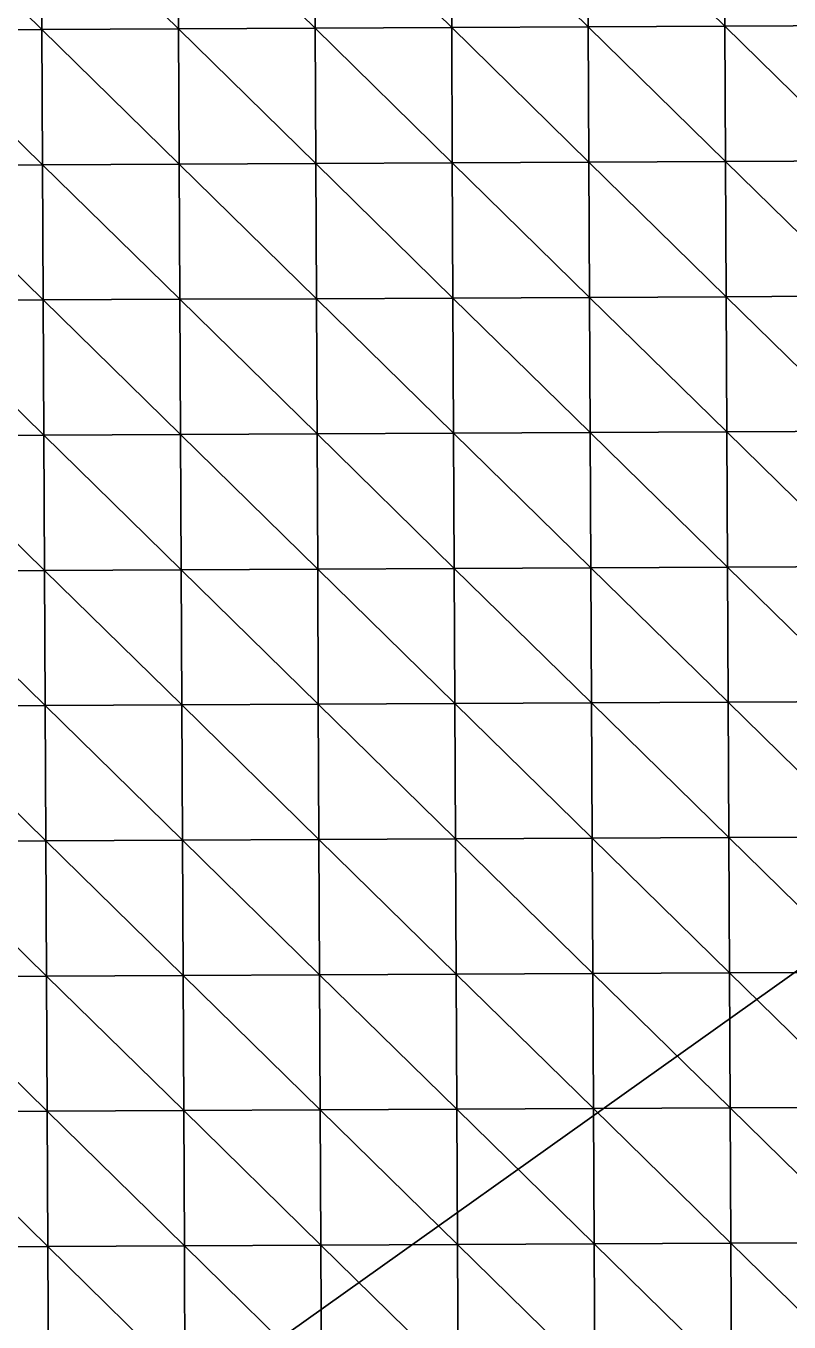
# Model space of a CAD drawing. Extents: x -372 to 678, y -263 to 741.
# Drawn here: x 147.2 to 217.4, y 382.9 to 502.2 of the extents above; entities that cross this region are included whole.
import ezdxf

# ---------------------------------------------------------------- set-up
doc = ezdxf.new("R2010")
doc.units = 0
doc.header["$LTSCALE"] = 0.0254
doc.layers.get('0').update_dxf_attribs({"linetype": 'CONTINUOUS'})
doc.layers.add('LOCATION_SNAPSHOT', color=144, linetype='CONTINUOUS')
doc.layers.add('LOCATION_TERRAIN', color=36, linetype='CONTINUOUS')

# ---------------------------------------------------------------- blocks, each defined once
blk = doc.blocks.new('LOCATION_SNAPSHOT_1')
at = {"color": 8}
mesh = blk.add_polyface(dxfattribs=at)
corners = [(-63.49, 214.77), (675.12, 740.67), (-66.01, 737.09), (677.64, 218.35)]
mesh.append_faces([[corners[k] for k in face] for face in [(0, 1, 2), (1, 0, 3)]], dxfattribs={"vtx0": -1, "color": 8})
blk = doc.blocks.new('LOCATION_TERRAIN_1')
at = {"color": 8}
mesh = blk.add_polyface(dxfattribs=at)
corners = [(148.68, 501.83, -1.35), (148.62, 514.27, -1.67), (136.05, 514.21, -1.67)]
mesh.append_faces([[corners[k] for k in face] for face in [(0, 1, 2)]], dxfattribs={"color": 8})
mesh = blk.add_polyface(dxfattribs=at)
corners = [(148.68, 501.83, -1.35), (136.05, 514.21, -1.67), (136.11, 501.77, -1.35)]
mesh.append_faces([[corners[k] for k in face] for face in [(0, 1, 2)]], dxfattribs={"color": 8})
mesh = blk.add_polyface(dxfattribs=at)
corners = [(161.24, 501.89, -1.35), (161.18, 514.33, -1.67), (148.62, 514.27, -1.67)]
mesh.append_faces([[corners[k] for k in face] for face in [(0, 1, 2)]], dxfattribs={"color": 8})
mesh = blk.add_polyface(dxfattribs=at)
corners = [(161.24, 501.89, -1.35), (148.62, 514.27, -1.67), (148.68, 501.83, -1.35)]
mesh.append_faces([[corners[k] for k in face] for face in [(0, 1, 2)]], dxfattribs={"color": 8})
mesh = blk.add_polyface(dxfattribs=at)
corners = [(173.8, 501.96, -1.49), (173.74, 514.39, -1.75), (161.18, 514.33, -1.67)]
mesh.append_faces([[corners[k] for k in face] for face in [(0, 1, 2)]], dxfattribs={"color": 8})
mesh = blk.add_polyface(dxfattribs=at)
corners = [(173.8, 501.96, -1.49), (161.18, 514.33, -1.67), (161.24, 501.89, -1.35)]
mesh.append_faces([[corners[k] for k in face] for face in [(0, 1, 2)]], dxfattribs={"color": 8})
mesh = blk.add_polyface(dxfattribs=at)
corners = [(186.36, 502.02, -1.7), (186.3, 514.45, -1.84), (173.74, 514.39, -1.75)]
mesh.append_faces([[corners[k] for k in face] for face in [(0, 1, 2)]], dxfattribs={"color": 8})
mesh = blk.add_polyface(dxfattribs=at)
corners = [(186.36, 502.02, -1.7), (173.74, 514.39, -1.75), (173.8, 501.96, -1.49)]
mesh.append_faces([[corners[k] for k in face] for face in [(0, 1, 2)]], dxfattribs={"color": 8})
mesh = blk.add_polyface(dxfattribs=at)
corners = [(198.92, 502.08, -1.91), (198.86, 514.51, -1.94), (186.3, 514.45, -1.84)]
mesh.append_faces([[corners[k] for k in face] for face in [(0, 1, 2)]], dxfattribs={"color": 8})
mesh = blk.add_polyface(dxfattribs=at)
corners = [(198.92, 502.08, -1.91), (186.3, 514.45, -1.84), (186.36, 502.02, -1.7)]
mesh.append_faces([[corners[k] for k in face] for face in [(0, 1, 2)]], dxfattribs={"color": 8})
mesh = blk.add_polyface(dxfattribs=at)
corners = [(211.48, 502.14, -1.43), (211.42, 514.57, -1.35), (198.86, 514.51, -1.94)]
mesh.append_faces([[corners[k] for k in face] for face in [(0, 1, 2)]], dxfattribs={"color": 8})
mesh = blk.add_polyface(dxfattribs=at)
corners = [(211.48, 502.14, -1.43), (198.86, 514.51, -1.94), (198.92, 502.08, -1.91)]
mesh.append_faces([[corners[k] for k in face] for face in [(0, 1, 2)]], dxfattribs={"color": 8})
mesh = blk.add_polyface(dxfattribs=at)
corners = [(224.04, 502.2, -0.64), (211.42, 514.57, -1.35), (211.48, 502.14, -1.43)]
mesh.append_faces([[corners[k] for k in face] for face in [(0, 1, 2)]], dxfattribs={"color": 8})
mesh = blk.add_polyface(dxfattribs=at)
corners = [(173.86, 489.52, -1.24), (173.8, 501.96, -1.49), (161.24, 501.89, -1.35)]
mesh.append_faces([[corners[k] for k in face] for face in [(0, 1, 2)]], dxfattribs={"color": 8})
mesh = blk.add_polyface(dxfattribs=at)
corners = [(186.42, 489.58, -1.56), (186.36, 502.02, -1.7), (173.8, 501.96, -1.49)]
mesh.append_faces([[corners[k] for k in face] for face in [(0, 1, 2)]], dxfattribs={"color": 8})
mesh = blk.add_polyface(dxfattribs=at)
corners = [(186.42, 489.58, -1.56), (173.8, 501.96, -1.49), (173.86, 489.52, -1.24)]
mesh.append_faces([[corners[k] for k in face] for face in [(0, 1, 2)]], dxfattribs={"color": 8})
mesh = blk.add_polyface(dxfattribs=at)
corners = [(198.98, 489.64, -1.87), (198.92, 502.08, -1.91), (186.36, 502.02, -1.7)]
mesh.append_faces([[corners[k] for k in face] for face in [(0, 1, 2)]], dxfattribs={"color": 8})
mesh = blk.add_polyface(dxfattribs=at)
corners = [(198.98, 489.64, -1.87), (186.36, 502.02, -1.7), (186.42, 489.58, -1.56)]
mesh.append_faces([[corners[k] for k in face] for face in [(0, 1, 2)]], dxfattribs={"color": 8})
mesh = blk.add_polyface(dxfattribs=at)
corners = [(211.54, 489.7, -1.5), (211.48, 502.14, -1.43), (198.92, 502.08, -1.91)]
mesh.append_faces([[corners[k] for k in face] for face in [(0, 1, 2)]], dxfattribs={"color": 8})
mesh = blk.add_polyface(dxfattribs=at)
corners = [(211.54, 489.7, -1.5), (198.92, 502.08, -1.91), (198.98, 489.64, -1.87)]
mesh.append_faces([[corners[k] for k in face] for face in [(0, 1, 2)]], dxfattribs={"color": 8})
mesh = blk.add_polyface(dxfattribs=at)
corners = [(224.1, 489.76, -0.83), (224.04, 502.2, -0.64), (211.48, 502.14, -1.43)]
mesh.append_faces([[corners[k] for k in face] for face in [(0, 1, 2)]], dxfattribs={"color": 8})
mesh = blk.add_polyface(dxfattribs=at)
corners = [(224.1, 489.76, -0.83), (211.48, 502.14, -1.43), (211.54, 489.7, -1.5)]
mesh.append_faces([[corners[k] for k in face] for face in [(0, 1, 2)]], dxfattribs={"color": 8})
mesh = blk.add_polyface(dxfattribs=at)
corners = [(148.74, 489.4, -1.02), (148.68, 501.83, -1.35), (136.11, 501.77, -1.35)]
mesh.append_faces([[corners[k] for k in face] for face in [(0, 1, 2)]], dxfattribs={"color": 8})
mesh = blk.add_polyface(dxfattribs=at)
corners = [(148.74, 489.4, -1.02), (136.11, 501.77, -1.35), (136.17, 489.34, -1.02)]
mesh.append_faces([[corners[k] for k in face] for face in [(0, 1, 2)]], dxfattribs={"color": 8})
mesh = blk.add_polyface(dxfattribs=at)
corners = [(161.3, 489.46, -1.02), (161.24, 501.89, -1.35), (148.68, 501.83, -1.35)]
mesh.append_faces([[corners[k] for k in face] for face in [(0, 1, 2)]], dxfattribs={"color": 8})
mesh = blk.add_polyface(dxfattribs=at)
corners = [(161.3, 489.46, -1.02), (148.68, 501.83, -1.35), (148.74, 489.4, -1.02)]
mesh.append_faces([[corners[k] for k in face] for face in [(0, 1, 2)]], dxfattribs={"color": 8})
mesh = blk.add_polyface(dxfattribs=at)
corners = [(173.86, 489.52, -1.24), (161.24, 501.89, -1.35), (161.3, 489.46, -1.02)]
mesh.append_faces([[corners[k] for k in face] for face in [(0, 1, 2)]], dxfattribs={"color": 8})
mesh = blk.add_polyface(dxfattribs=at)
corners = [(148.8, 476.96, -0.85), (148.74, 489.4, -1.02), (136.17, 489.34, -1.02)]
mesh.append_faces([[corners[k] for k in face] for face in [(0, 1, 2)]], dxfattribs={"color": 8})
mesh = blk.add_polyface(dxfattribs=at)
corners = [(148.8, 476.96, -0.85), (136.17, 489.34, -1.02), (136.23, 476.9, -0.76)]
mesh.append_faces([[corners[k] for k in face] for face in [(0, 1, 2)]], dxfattribs={"color": 8})
mesh = blk.add_polyface(dxfattribs=at)
corners = [(161.36, 477.02, -0.94), (161.3, 489.46, -1.02), (148.74, 489.4, -1.02)]
mesh.append_faces([[corners[k] for k in face] for face in [(0, 1, 2)]], dxfattribs={"color": 8})
mesh = blk.add_polyface(dxfattribs=at)
corners = [(161.36, 477.02, -0.94), (148.74, 489.4, -1.02), (148.8, 476.96, -0.85)]
mesh.append_faces([[corners[k] for k in face] for face in [(0, 1, 2)]], dxfattribs={"color": 8})
mesh = blk.add_polyface(dxfattribs=at)
corners = [(173.92, 477.08, -1.14), (173.86, 489.52, -1.24), (161.3, 489.46, -1.02)]
mesh.append_faces([[corners[k] for k in face] for face in [(0, 1, 2)]], dxfattribs={"color": 8})
mesh = blk.add_polyface(dxfattribs=at)
corners = [(173.92, 477.08, -1.14), (161.3, 489.46, -1.02), (161.36, 477.02, -0.94)]
mesh.append_faces([[corners[k] for k in face] for face in [(0, 1, 2)]], dxfattribs={"color": 8})
mesh = blk.add_polyface(dxfattribs=at)
corners = [(186.48, 477.14, -1.38), (186.42, 489.58, -1.56), (173.86, 489.52, -1.24)]
mesh.append_faces([[corners[k] for k in face] for face in [(0, 1, 2)]], dxfattribs={"color": 8})
mesh = blk.add_polyface(dxfattribs=at)
corners = [(186.48, 477.14, -1.38), (173.86, 489.52, -1.24), (173.92, 477.08, -1.14)]
mesh.append_faces([[corners[k] for k in face] for face in [(0, 1, 2)]], dxfattribs={"color": 8})
mesh = blk.add_polyface(dxfattribs=at)
corners = [(199.04, 477.2, -1.62), (198.98, 489.64, -1.87), (186.42, 489.58, -1.56)]
mesh.append_faces([[corners[k] for k in face] for face in [(0, 1, 2)]], dxfattribs={"color": 8})
mesh = blk.add_polyface(dxfattribs=at)
corners = [(199.04, 477.2, -1.62), (186.42, 489.58, -1.56), (186.48, 477.14, -1.38)]
mesh.append_faces([[corners[k] for k in face] for face in [(0, 1, 2)]], dxfattribs={"color": 8})
mesh = blk.add_polyface(dxfattribs=at)
corners = [(211.6, 477.26, -1.3), (211.54, 489.7, -1.5), (198.98, 489.64, -1.87)]
mesh.append_faces([[corners[k] for k in face] for face in [(0, 1, 2)]], dxfattribs={"color": 8})
mesh = blk.add_polyface(dxfattribs=at)
corners = [(211.6, 477.26, -1.3), (198.98, 489.64, -1.87), (199.04, 477.2, -1.62)]
mesh.append_faces([[corners[k] for k in face] for face in [(0, 1, 2)]], dxfattribs={"color": 8})
mesh = blk.add_polyface(dxfattribs=at)
corners = [(224.16, 477.33, -0.73), (224.1, 489.76, -0.83), (211.54, 489.7, -1.5)]
mesh.append_faces([[corners[k] for k in face] for face in [(0, 1, 2)]], dxfattribs={"color": 8})
mesh = blk.add_polyface(dxfattribs=at)
corners = [(224.16, 477.33, -0.73), (211.54, 489.7, -1.5), (211.6, 477.26, -1.3)]
mesh.append_faces([[corners[k] for k in face] for face in [(0, 1, 2)]], dxfattribs={"color": 8})
mesh = blk.add_polyface(dxfattribs=at)
corners = [(148.86, 464.53, -0.71), (148.8, 476.96, -0.85), (136.23, 476.9, -0.76)]
mesh.append_faces([[corners[k] for k in face] for face in [(0, 1, 2)]], dxfattribs={"color": 8})
mesh = blk.add_polyface(dxfattribs=at)
corners = [(148.86, 464.53, -0.71), (136.23, 476.9, -0.76), (136.29, 464.46, -0.51)]
mesh.append_faces([[corners[k] for k in face] for face in [(0, 1, 2)]], dxfattribs={"color": 8})
mesh = blk.add_polyface(dxfattribs=at)
corners = [(161.42, 464.59, -0.91), (161.36, 477.02, -0.94), (148.8, 476.96, -0.85)]
mesh.append_faces([[corners[k] for k in face] for face in [(0, 1, 2)]], dxfattribs={"color": 8})
mesh = blk.add_polyface(dxfattribs=at)
corners = [(161.42, 464.59, -0.91), (148.8, 476.96, -0.85), (148.86, 464.53, -0.71)]
mesh.append_faces([[corners[k] for k in face] for face in [(0, 1, 2)]], dxfattribs={"color": 8})
mesh = blk.add_polyface(dxfattribs=at)
corners = [(173.98, 464.65, -1.06), (173.92, 477.08, -1.14), (161.36, 477.02, -0.94)]
mesh.append_faces([[corners[k] for k in face] for face in [(0, 1, 2)]], dxfattribs={"color": 8})
mesh = blk.add_polyface(dxfattribs=at)
corners = [(173.98, 464.65, -1.06), (161.36, 477.02, -0.94), (161.42, 464.59, -0.91)]
mesh.append_faces([[corners[k] for k in face] for face in [(0, 1, 2)]], dxfattribs={"color": 8})
mesh = blk.add_polyface(dxfattribs=at)
corners = [(186.54, 464.71, -1.19), (186.48, 477.14, -1.38), (173.92, 477.08, -1.14)]
mesh.append_faces([[corners[k] for k in face] for face in [(0, 1, 2)]], dxfattribs={"color": 8})
mesh = blk.add_polyface(dxfattribs=at)
corners = [(186.54, 464.71, -1.19), (173.92, 477.08, -1.14), (173.98, 464.65, -1.06)]
mesh.append_faces([[corners[k] for k in face] for face in [(0, 1, 2)]], dxfattribs={"color": 8})
mesh = blk.add_polyface(dxfattribs=at)
corners = [(199.1, 464.77, -1.32), (199.04, 477.2, -1.62), (186.48, 477.14, -1.38)]
mesh.append_faces([[corners[k] for k in face] for face in [(0, 1, 2)]], dxfattribs={"color": 8})
mesh = blk.add_polyface(dxfattribs=at)
corners = [(199.1, 464.77, -1.32), (186.48, 477.14, -1.38), (186.54, 464.71, -1.19)]
mesh.append_faces([[corners[k] for k in face] for face in [(0, 1, 2)]], dxfattribs={"color": 8})
mesh = blk.add_polyface(dxfattribs=at)
corners = [(211.66, 464.83, -1.04), (211.6, 477.26, -1.3), (199.04, 477.2, -1.62)]
mesh.append_faces([[corners[k] for k in face] for face in [(0, 1, 2)]], dxfattribs={"color": 8})
mesh = blk.add_polyface(dxfattribs=at)
corners = [(211.66, 464.83, -1.04), (199.04, 477.2, -1.62), (199.1, 464.77, -1.32)]
mesh.append_faces([[corners[k] for k in face] for face in [(0, 1, 2)]], dxfattribs={"color": 8})
mesh = blk.add_polyface(dxfattribs=at)
corners = [(224.22, 464.89, -0.58), (224.16, 477.33, -0.73), (211.6, 477.26, -1.3)]
mesh.append_faces([[corners[k] for k in face] for face in [(0, 1, 2)]], dxfattribs={"color": 8})
mesh = blk.add_polyface(dxfattribs=at)
corners = [(224.22, 464.89, -0.58), (211.6, 477.26, -1.3), (211.66, 464.83, -1.04)]
mesh.append_faces([[corners[k] for k in face] for face in [(0, 1, 2)]], dxfattribs={"color": 8})
mesh = blk.add_polyface(dxfattribs=at)
corners = [(148.92, 452.09, -0.57), (148.86, 464.53, -0.71), (136.29, 464.46, -0.51)]
mesh.append_faces([[corners[k] for k in face] for face in [(0, 1, 2)]], dxfattribs={"color": 8})
mesh = blk.add_polyface(dxfattribs=at)
corners = [(148.92, 452.09, -0.57), (136.29, 464.46, -0.51), (136.35, 452.03, -0.26)]
mesh.append_faces([[corners[k] for k in face] for face in [(0, 1, 2)]], dxfattribs={"color": 8})
mesh = blk.add_polyface(dxfattribs=at)
corners = [(161.48, 452.15, -0.88), (161.42, 464.59, -0.91), (148.86, 464.53, -0.71)]
mesh.append_faces([[corners[k] for k in face] for face in [(0, 1, 2)]], dxfattribs={"color": 8})
mesh = blk.add_polyface(dxfattribs=at)
corners = [(161.48, 452.15, -0.88), (148.86, 464.53, -0.71), (148.92, 452.09, -0.57)]
mesh.append_faces([[corners[k] for k in face] for face in [(0, 1, 2)]], dxfattribs={"color": 8})
mesh = blk.add_polyface(dxfattribs=at)
corners = [(174.04, 452.21, -0.98), (173.98, 464.65, -1.06), (161.42, 464.59, -0.91)]
mesh.append_faces([[corners[k] for k in face] for face in [(0, 1, 2)]], dxfattribs={"color": 8})
mesh = blk.add_polyface(dxfattribs=at)
corners = [(174.04, 452.21, -0.98), (161.42, 464.59, -0.91), (161.48, 452.15, -0.88)]
mesh.append_faces([[corners[k] for k in face] for face in [(0, 1, 2)]], dxfattribs={"color": 8})
mesh = blk.add_polyface(dxfattribs=at)
corners = [(186.6, 452.27, -1), (186.54, 464.71, -1.19), (173.98, 464.65, -1.06)]
mesh.append_faces([[corners[k] for k in face] for face in [(0, 1, 2)]], dxfattribs={"color": 8})
mesh = blk.add_polyface(dxfattribs=at)
corners = [(186.6, 452.27, -1), (173.98, 464.65, -1.06), (174.04, 452.21, -0.98)]
mesh.append_faces([[corners[k] for k in face] for face in [(0, 1, 2)]], dxfattribs={"color": 8})
mesh = blk.add_polyface(dxfattribs=at)
corners = [(199.16, 452.33, -1.02), (199.1, 464.77, -1.32), (186.54, 464.71, -1.19)]
mesh.append_faces([[corners[k] for k in face] for face in [(0, 1, 2)]], dxfattribs={"color": 8})
mesh = blk.add_polyface(dxfattribs=at)
corners = [(199.16, 452.33, -1.02), (186.54, 464.71, -1.19), (186.6, 452.27, -1)]
mesh.append_faces([[corners[k] for k in face] for face in [(0, 1, 2)]], dxfattribs={"color": 8})
mesh = blk.add_polyface(dxfattribs=at)
corners = [(211.72, 452.39, -0.79), (211.66, 464.83, -1.04), (199.1, 464.77, -1.32)]
mesh.append_faces([[corners[k] for k in face] for face in [(0, 1, 2)]], dxfattribs={"color": 8})
mesh = blk.add_polyface(dxfattribs=at)
corners = [(211.72, 452.39, -0.79), (199.1, 464.77, -1.32), (199.16, 452.33, -1.02)]
mesh.append_faces([[corners[k] for k in face] for face in [(0, 1, 2)]], dxfattribs={"color": 8})
mesh = blk.add_polyface(dxfattribs=at)
corners = [(224.28, 452.45, -0.44), (224.22, 464.89, -0.58), (211.66, 464.83, -1.04)]
mesh.append_faces([[corners[k] for k in face] for face in [(0, 1, 2)]], dxfattribs={"color": 8})
mesh = blk.add_polyface(dxfattribs=at)
corners = [(224.28, 452.45, -0.44), (211.66, 464.83, -1.04), (211.72, 452.39, -0.79)]
mesh.append_faces([[corners[k] for k in face] for face in [(0, 1, 2)]], dxfattribs={"color": 8})
mesh = blk.add_polyface(dxfattribs=at)
corners = [(148.98, 439.65, -0.05), (148.92, 452.09, -0.57), (136.35, 452.03, -0.26)]
mesh.append_faces([[corners[k] for k in face] for face in [(0, 1, 2)]], dxfattribs={"color": 8})
mesh = blk.add_polyface(dxfattribs=at)
corners = [(148.98, 439.65, -0.05), (136.35, 452.03, -0.26), (136.41, 439.59, 0.45)]
mesh.append_faces([[corners[k] for k in face] for face in [(0, 1, 2)]], dxfattribs={"color": 8})
mesh = blk.add_polyface(dxfattribs=at)
corners = [(161.54, 439.71, -0.56), (161.48, 452.15, -0.88), (148.92, 452.09, -0.57)]
mesh.append_faces([[corners[k] for k in face] for face in [(0, 1, 2)]], dxfattribs={"color": 8})
mesh = blk.add_polyface(dxfattribs=at)
corners = [(161.54, 439.71, -0.56), (148.92, 452.09, -0.57), (148.98, 439.65, -0.05)]
mesh.append_faces([[corners[k] for k in face] for face in [(0, 1, 2)]], dxfattribs={"color": 8})
mesh = blk.add_polyface(dxfattribs=at)
corners = [(174.1, 439.77, -0.64), (174.04, 452.21, -0.98), (161.48, 452.15, -0.88)]
mesh.append_faces([[corners[k] for k in face] for face in [(0, 1, 2)]], dxfattribs={"color": 8})
mesh = blk.add_polyface(dxfattribs=at)
corners = [(174.1, 439.77, -0.64), (161.48, 452.15, -0.88), (161.54, 439.71, -0.56)]
mesh.append_faces([[corners[k] for k in face] for face in [(0, 1, 2)]], dxfattribs={"color": 8})
mesh = blk.add_polyface(dxfattribs=at)
corners = [(186.66, 439.83, -0.55), (186.6, 452.27, -1), (174.04, 452.21, -0.98)]
mesh.append_faces([[corners[k] for k in face] for face in [(0, 1, 2)]], dxfattribs={"color": 8})
mesh = blk.add_polyface(dxfattribs=at)
corners = [(186.66, 439.83, -0.55), (174.04, 452.21, -0.98), (174.1, 439.77, -0.64)]
mesh.append_faces([[corners[k] for k in face] for face in [(0, 1, 2)]], dxfattribs={"color": 8})
mesh = blk.add_polyface(dxfattribs=at)
corners = [(199.22, 439.9, -0.46), (199.16, 452.33, -1.02), (186.6, 452.27, -1)]
mesh.append_faces([[corners[k] for k in face] for face in [(0, 1, 2)]], dxfattribs={"color": 8})
mesh = blk.add_polyface(dxfattribs=at)
corners = [(199.22, 439.9, -0.46), (186.6, 452.27, -1), (186.66, 439.83, -0.55)]
mesh.append_faces([[corners[k] for k in face] for face in [(0, 1, 2)]], dxfattribs={"color": 8})
mesh = blk.add_polyface(dxfattribs=at)
corners = [(211.78, 439.96, -0.27), (211.72, 452.39, -0.79), (199.16, 452.33, -1.02)]
mesh.append_faces([[corners[k] for k in face] for face in [(0, 1, 2)]], dxfattribs={"color": 8})
mesh = blk.add_polyface(dxfattribs=at)
corners = [(211.78, 439.96, -0.27), (199.16, 452.33, -1.02), (199.22, 439.9, -0.46)]
mesh.append_faces([[corners[k] for k in face] for face in [(0, 1, 2)]], dxfattribs={"color": 8})
mesh = blk.add_polyface(dxfattribs=at)
corners = [(224.34, 440.02, -0.02), (224.28, 452.45, -0.44), (211.72, 452.39, -0.79)]
mesh.append_faces([[corners[k] for k in face] for face in [(0, 1, 2)]], dxfattribs={"color": 8})
mesh = blk.add_polyface(dxfattribs=at)
corners = [(224.34, 440.02, -0.02), (211.72, 452.39, -0.79), (211.78, 439.96, -0.27)]
mesh.append_faces([[corners[k] for k in face] for face in [(0, 1, 2)]], dxfattribs={"color": 8})
mesh = blk.add_polyface(dxfattribs=at)
corners = [(211.84, 427.52, 0.32), (211.78, 439.96, -0.27), (199.22, 439.9, -0.46)]
mesh.append_faces([[corners[k] for k in face] for face in [(0, 1, 2)]], dxfattribs={"color": 8})
mesh = blk.add_polyface(dxfattribs=at)
corners = [(224.4, 427.58, 0.45), (224.34, 440.02, -0.02), (211.78, 439.96, -0.27)]
mesh.append_faces([[corners[k] for k in face] for face in [(0, 1, 2)]], dxfattribs={"color": 8})
mesh = blk.add_polyface(dxfattribs=at)
corners = [(224.4, 427.58, 0.45), (211.78, 439.96, -0.27), (211.84, 427.52, 0.32)]
mesh.append_faces([[corners[k] for k in face] for face in [(0, 1, 2)]], dxfattribs={"color": 8})
mesh = blk.add_polyface(dxfattribs=at)
corners = [(149.04, 427.22, 0.55), (148.98, 439.65, -0.05), (136.41, 439.59, 0.45)]
mesh.append_faces([[corners[k] for k in face] for face in [(0, 1, 2)]], dxfattribs={"color": 8})
mesh = blk.add_polyface(dxfattribs=at)
corners = [(149.04, 427.22, 0.55), (136.41, 439.59, 0.45), (136.47, 427.16, 1.28)]
mesh.append_faces([[corners[k] for k in face] for face in [(0, 1, 2)]], dxfattribs={"color": 8})
mesh = blk.add_polyface(dxfattribs=at)
corners = [(161.6, 427.28, -0.17), (161.54, 439.71, -0.56), (148.98, 439.65, -0.05)]
mesh.append_faces([[corners[k] for k in face] for face in [(0, 1, 2)]], dxfattribs={"color": 8})
mesh = blk.add_polyface(dxfattribs=at)
corners = [(161.6, 427.28, -0.17), (148.98, 439.65, -0.05), (149.04, 427.22, 0.55)]
mesh.append_faces([[corners[k] for k in face] for face in [(0, 1, 2)]], dxfattribs={"color": 8})
mesh = blk.add_polyface(dxfattribs=at)
corners = [(174.16, 427.34, -0.23), (174.1, 439.77, -0.64), (161.54, 439.71, -0.56)]
mesh.append_faces([[corners[k] for k in face] for face in [(0, 1, 2)]], dxfattribs={"color": 8})
mesh = blk.add_polyface(dxfattribs=at)
corners = [(174.16, 427.34, -0.23), (161.54, 439.71, -0.56), (161.6, 427.28, -0.17)]
mesh.append_faces([[corners[k] for k in face] for face in [(0, 1, 2)]], dxfattribs={"color": 8})
mesh = blk.add_polyface(dxfattribs=at)
corners = [(186.72, 427.4, -0.03), (186.66, 439.83, -0.55), (174.1, 439.77, -0.64)]
mesh.append_faces([[corners[k] for k in face] for face in [(0, 1, 2)]], dxfattribs={"color": 8})
mesh = blk.add_polyface(dxfattribs=at)
corners = [(186.72, 427.4, -0.03), (174.1, 439.77, -0.64), (174.16, 427.34, -0.23)]
mesh.append_faces([[corners[k] for k in face] for face in [(0, 1, 2)]], dxfattribs={"color": 8})
mesh = blk.add_polyface(dxfattribs=at)
corners = [(199.28, 427.46, 0.16), (199.22, 439.9, -0.46), (186.66, 439.83, -0.55)]
mesh.append_faces([[corners[k] for k in face] for face in [(0, 1, 2)]], dxfattribs={"color": 8})
mesh = blk.add_polyface(dxfattribs=at)
corners = [(199.28, 427.46, 0.16), (186.66, 439.83, -0.55), (186.72, 427.4, -0.03)]
mesh.append_faces([[corners[k] for k in face] for face in [(0, 1, 2)]], dxfattribs={"color": 8})
mesh = blk.add_polyface(dxfattribs=at)
corners = [(211.84, 427.52, 0.32), (199.22, 439.9, -0.46), (199.28, 427.46, 0.16)]
mesh.append_faces([[corners[k] for k in face] for face in [(0, 1, 2)]], dxfattribs={"color": 8})
mesh = blk.add_polyface(dxfattribs=at)
corners = [(149.1, 414.78, 1.16), (149.04, 427.22, 0.55), (136.47, 427.16, 1.28)]
mesh.append_faces([[corners[k] for k in face] for face in [(0, 1, 2)]], dxfattribs={"color": 8})
mesh = blk.add_polyface(dxfattribs=at)
corners = [(149.1, 414.78, 1.16), (136.47, 427.16, 1.28), (136.53, 414.72, 2.1)]
mesh.append_faces([[corners[k] for k in face] for face in [(0, 1, 2)]], dxfattribs={"color": 8})
mesh = blk.add_polyface(dxfattribs=at)
corners = [(161.66, 414.84, 0.22), (161.6, 427.28, -0.17), (149.04, 427.22, 0.55)]
mesh.append_faces([[corners[k] for k in face] for face in [(0, 1, 2)]], dxfattribs={"color": 8})
mesh = blk.add_polyface(dxfattribs=at)
corners = [(161.66, 414.84, 0.22), (149.04, 427.22, 0.55), (149.1, 414.78, 1.16)]
mesh.append_faces([[corners[k] for k in face] for face in [(0, 1, 2)]], dxfattribs={"color": 8})
mesh = blk.add_polyface(dxfattribs=at)
corners = [(174.22, 414.9, 0.18), (174.16, 427.34, -0.23), (161.6, 427.28, -0.17)]
mesh.append_faces([[corners[k] for k in face] for face in [(0, 1, 2)]], dxfattribs={"color": 8})
mesh = blk.add_polyface(dxfattribs=at)
corners = [(174.22, 414.9, 0.18), (161.6, 427.28, -0.17), (161.66, 414.84, 0.22)]
mesh.append_faces([[corners[k] for k in face] for face in [(0, 1, 2)]], dxfattribs={"color": 8})
mesh = blk.add_polyface(dxfattribs=at)
corners = [(186.78, 414.96, 0.48), (186.72, 427.4, -0.03), (174.16, 427.34, -0.23)]
mesh.append_faces([[corners[k] for k in face] for face in [(0, 1, 2)]], dxfattribs={"color": 8})
mesh = blk.add_polyface(dxfattribs=at)
corners = [(186.78, 414.96, 0.48), (174.16, 427.34, -0.23), (174.22, 414.9, 0.18)]
mesh.append_faces([[corners[k] for k in face] for face in [(0, 1, 2)]], dxfattribs={"color": 8})
mesh = blk.add_polyface(dxfattribs=at)
corners = [(199.34, 415.02, 0.79), (199.28, 427.46, 0.16), (186.72, 427.4, -0.03)]
mesh.append_faces([[corners[k] for k in face] for face in [(0, 1, 2)]], dxfattribs={"color": 8})
mesh = blk.add_polyface(dxfattribs=at)
corners = [(199.34, 415.02, 0.79), (186.72, 427.4, -0.03), (186.78, 414.96, 0.48)]
mesh.append_faces([[corners[k] for k in face] for face in [(0, 1, 2)]], dxfattribs={"color": 8})
mesh = blk.add_polyface(dxfattribs=at)
corners = [(211.9, 415.08, 0.9), (211.84, 427.52, 0.32), (199.28, 427.46, 0.16)]
mesh.append_faces([[corners[k] for k in face] for face in [(0, 1, 2)]], dxfattribs={"color": 8})
mesh = blk.add_polyface(dxfattribs=at)
corners = [(211.9, 415.08, 0.9), (199.28, 427.46, 0.16), (199.34, 415.02, 0.79)]
mesh.append_faces([[corners[k] for k in face] for face in [(0, 1, 2)]], dxfattribs={"color": 8})
mesh = blk.add_polyface(dxfattribs=at)
corners = [(224.46, 415.14, 0.92), (224.4, 427.58, 0.45), (211.84, 427.52, 0.32)]
mesh.append_faces([[corners[k] for k in face] for face in [(0, 1, 2)]], dxfattribs={"color": 8})
mesh = blk.add_polyface(dxfattribs=at)
corners = [(224.46, 415.14, 0.92), (211.84, 427.52, 0.32), (211.9, 415.08, 0.9)]
mesh.append_faces([[corners[k] for k in face] for face in [(0, 1, 2)]], dxfattribs={"color": 8})
mesh = blk.add_polyface(dxfattribs=at)
corners = [(174.28, 402.47, 0.27), (174.22, 414.9, 0.18), (161.66, 414.84, 0.22)]
mesh.append_faces([[corners[k] for k in face] for face in [(0, 1, 2)]], dxfattribs={"color": 8})
mesh = blk.add_polyface(dxfattribs=at)
corners = [(186.84, 402.53, 0.6), (186.78, 414.96, 0.48), (174.22, 414.9, 0.18)]
mesh.append_faces([[corners[k] for k in face] for face in [(0, 1, 2)]], dxfattribs={"color": 8})
mesh = blk.add_polyface(dxfattribs=at)
corners = [(186.84, 402.53, 0.6), (174.22, 414.9, 0.18), (174.28, 402.47, 0.27)]
mesh.append_faces([[corners[k] for k in face] for face in [(0, 1, 2)]], dxfattribs={"color": 8})
mesh = blk.add_polyface(dxfattribs=at)
corners = [(199.4, 402.59, 0.93), (199.34, 415.02, 0.79), (186.78, 414.96, 0.48)]
mesh.append_faces([[corners[k] for k in face] for face in [(0, 1, 2)]], dxfattribs={"color": 8})
mesh = blk.add_polyface(dxfattribs=at)
corners = [(199.4, 402.59, 0.93), (186.78, 414.96, 0.48), (186.84, 402.53, 0.6)]
mesh.append_faces([[corners[k] for k in face] for face in [(0, 1, 2)]], dxfattribs={"color": 8})
mesh = blk.add_polyface(dxfattribs=at)
corners = [(211.96, 402.65, 1.09), (211.9, 415.08, 0.9), (199.34, 415.02, 0.79)]
mesh.append_faces([[corners[k] for k in face] for face in [(0, 1, 2)]], dxfattribs={"color": 8})
mesh = blk.add_polyface(dxfattribs=at)
corners = [(211.96, 402.65, 1.09), (199.34, 415.02, 0.79), (199.4, 402.59, 0.93)]
mesh.append_faces([[corners[k] for k in face] for face in [(0, 1, 2)]], dxfattribs={"color": 8})
mesh = blk.add_polyface(dxfattribs=at)
corners = [(224.52, 402.71, 1.17), (224.46, 415.14, 0.92), (211.9, 415.08, 0.9)]
mesh.append_faces([[corners[k] for k in face] for face in [(0, 1, 2)]], dxfattribs={"color": 8})
mesh = blk.add_polyface(dxfattribs=at)
corners = [(224.52, 402.71, 1.17), (211.9, 415.08, 0.9), (211.96, 402.65, 1.09)]
mesh.append_faces([[corners[k] for k in face] for face in [(0, 1, 2)]], dxfattribs={"color": 8})
mesh = blk.add_polyface(dxfattribs=at)
corners = [(149.16, 402.34, 1.19), (149.1, 414.78, 1.16), (136.53, 414.72, 2.1)]
mesh.append_faces([[corners[k] for k in face] for face in [(0, 1, 2)]], dxfattribs={"color": 8})
mesh = blk.add_polyface(dxfattribs=at)
corners = [(149.16, 402.34, 1.19), (136.53, 414.72, 2.1), (136.59, 402.28, 2.09)]
mesh.append_faces([[corners[k] for k in face] for face in [(0, 1, 2)]], dxfattribs={"color": 8})
mesh = blk.add_polyface(dxfattribs=at)
corners = [(161.72, 402.41, 0.28), (161.66, 414.84, 0.22), (149.1, 414.78, 1.16)]
mesh.append_faces([[corners[k] for k in face] for face in [(0, 1, 2)]], dxfattribs={"color": 8})
mesh = blk.add_polyface(dxfattribs=at)
corners = [(161.72, 402.41, 0.28), (149.1, 414.78, 1.16), (149.16, 402.34, 1.19)]
mesh.append_faces([[corners[k] for k in face] for face in [(0, 1, 2)]], dxfattribs={"color": 8})
mesh = blk.add_polyface(dxfattribs=at)
corners = [(174.28, 402.47, 0.27), (161.66, 414.84, 0.22), (161.72, 402.41, 0.28)]
mesh.append_faces([[corners[k] for k in face] for face in [(0, 1, 2)]], dxfattribs={"color": 8})
mesh = blk.add_polyface(dxfattribs=at)
corners = [(149.22, 389.91, 1.05), (149.16, 402.34, 1.19), (136.59, 402.28, 2.09)]
mesh.append_faces([[corners[k] for k in face] for face in [(0, 1, 2)]], dxfattribs={"color": 8})
mesh = blk.add_polyface(dxfattribs=at)
corners = [(149.22, 389.91, 1.05), (136.59, 402.28, 2.09), (136.65, 389.85, 1.85)]
mesh.append_faces([[corners[k] for k in face] for face in [(0, 1, 2)]], dxfattribs={"color": 8})
mesh = blk.add_polyface(dxfattribs=at)
corners = [(161.78, 389.97, 0.25), (161.72, 402.41, 0.28), (149.16, 402.34, 1.19)]
mesh.append_faces([[corners[k] for k in face] for face in [(0, 1, 2)]], dxfattribs={"color": 8})
mesh = blk.add_polyface(dxfattribs=at)
corners = [(161.78, 389.97, 0.25), (149.16, 402.34, 1.19), (149.22, 389.91, 1.05)]
mesh.append_faces([[corners[k] for k in face] for face in [(0, 1, 2)]], dxfattribs={"color": 8})
mesh = blk.add_polyface(dxfattribs=at)
corners = [(174.34, 390.03, 0.27), (174.28, 402.47, 0.27), (161.72, 402.41, 0.28)]
mesh.append_faces([[corners[k] for k in face] for face in [(0, 1, 2)]], dxfattribs={"color": 8})
mesh = blk.add_polyface(dxfattribs=at)
corners = [(174.34, 390.03, 0.27), (161.72, 402.41, 0.28), (161.78, 389.97, 0.25)]
mesh.append_faces([[corners[k] for k in face] for face in [(0, 1, 2)]], dxfattribs={"color": 8})
mesh = blk.add_polyface(dxfattribs=at)
corners = [(186.9, 390.09, 0.6), (186.84, 402.53, 0.6), (174.28, 402.47, 0.27)]
mesh.append_faces([[corners[k] for k in face] for face in [(0, 1, 2)]], dxfattribs={"color": 8})
mesh = blk.add_polyface(dxfattribs=at)
corners = [(186.9, 390.09, 0.6), (174.28, 402.47, 0.27), (174.34, 390.03, 0.27)]
mesh.append_faces([[corners[k] for k in face] for face in [(0, 1, 2)]], dxfattribs={"color": 8})
mesh = blk.add_polyface(dxfattribs=at)
corners = [(199.46, 390.15, 0.93), (199.4, 402.59, 0.93), (186.84, 402.53, 0.6)]
mesh.append_faces([[corners[k] for k in face] for face in [(0, 1, 2)]], dxfattribs={"color": 8})
mesh = blk.add_polyface(dxfattribs=at)
corners = [(199.46, 390.15, 0.93), (186.84, 402.53, 0.6), (186.9, 390.09, 0.6)]
mesh.append_faces([[corners[k] for k in face] for face in [(0, 1, 2)]], dxfattribs={"color": 8})
mesh = blk.add_polyface(dxfattribs=at)
corners = [(212.02, 390.21, 1.16), (211.96, 402.65, 1.09), (199.4, 402.59, 0.93)]
mesh.append_faces([[corners[k] for k in face] for face in [(0, 1, 2)]], dxfattribs={"color": 8})
mesh = blk.add_polyface(dxfattribs=at)
corners = [(212.02, 390.21, 1.16), (199.4, 402.59, 0.93), (199.46, 390.15, 0.93)]
mesh.append_faces([[corners[k] for k in face] for face in [(0, 1, 2)]], dxfattribs={"color": 8})
mesh = blk.add_polyface(dxfattribs=at)
corners = [(224.58, 390.27, 1.36), (224.52, 402.71, 1.17), (211.96, 402.65, 1.09)]
mesh.append_faces([[corners[k] for k in face] for face in [(0, 1, 2)]], dxfattribs={"color": 8})
mesh = blk.add_polyface(dxfattribs=at)
corners = [(224.58, 390.27, 1.36), (211.96, 402.65, 1.09), (212.02, 390.21, 1.16)]
mesh.append_faces([[corners[k] for k in face] for face in [(0, 1, 2)]], dxfattribs={"color": 8})
mesh = blk.add_polyface(dxfattribs=at)
corners = [(149.28, 377.47, 0.91), (149.22, 389.91, 1.05), (136.65, 389.85, 1.85)]
mesh.append_faces([[corners[k] for k in face] for face in [(0, 1, 2)]], dxfattribs={"color": 8})
mesh = blk.add_polyface(dxfattribs=at)
corners = [(149.28, 377.47, 0.91), (136.65, 389.85, 1.85), (136.71, 377.41, 1.6)]
mesh.append_faces([[corners[k] for k in face] for face in [(0, 1, 2)]], dxfattribs={"color": 8})
mesh = blk.add_polyface(dxfattribs=at)
corners = [(161.84, 377.53, 0.22), (161.78, 389.97, 0.25), (149.22, 389.91, 1.05)]
mesh.append_faces([[corners[k] for k in face] for face in [(0, 1, 2)]], dxfattribs={"color": 8})
mesh = blk.add_polyface(dxfattribs=at)
corners = [(161.84, 377.53, 0.22), (149.22, 389.91, 1.05), (149.28, 377.47, 0.91)]
mesh.append_faces([[corners[k] for k in face] for face in [(0, 1, 2)]], dxfattribs={"color": 8})
mesh = blk.add_polyface(dxfattribs=at)
corners = [(174.4, 377.59, 0.27), (174.34, 390.03, 0.27), (161.78, 389.97, 0.25)]
mesh.append_faces([[corners[k] for k in face] for face in [(0, 1, 2)]], dxfattribs={"color": 8})
mesh = blk.add_polyface(dxfattribs=at)
corners = [(174.4, 377.59, 0.27), (161.78, 389.97, 0.25), (161.84, 377.53, 0.22)]
mesh.append_faces([[corners[k] for k in face] for face in [(0, 1, 2)]], dxfattribs={"color": 8})
mesh = blk.add_polyface(dxfattribs=at)
corners = [(186.96, 377.65, 0.6), (186.9, 390.09, 0.6), (174.34, 390.03, 0.27)]
mesh.append_faces([[corners[k] for k in face] for face in [(0, 1, 2)]], dxfattribs={"color": 8})
mesh = blk.add_polyface(dxfattribs=at)
corners = [(186.96, 377.65, 0.6), (174.34, 390.03, 0.27), (174.4, 377.59, 0.27)]
mesh.append_faces([[corners[k] for k in face] for face in [(0, 1, 2)]], dxfattribs={"color": 8})
mesh = blk.add_polyface(dxfattribs=at)
corners = [(199.52, 377.71, 0.93), (199.46, 390.15, 0.93), (186.9, 390.09, 0.6)]
mesh.append_faces([[corners[k] for k in face] for face in [(0, 1, 2)]], dxfattribs={"color": 8})
mesh = blk.add_polyface(dxfattribs=at)
corners = [(199.52, 377.71, 0.93), (186.9, 390.09, 0.6), (186.96, 377.65, 0.6)]
mesh.append_faces([[corners[k] for k in face] for face in [(0, 1, 2)]], dxfattribs={"color": 8})
mesh = blk.add_polyface(dxfattribs=at)
corners = [(212.08, 377.77, 1.24), (212.02, 390.21, 1.16), (199.46, 390.15, 0.93)]
mesh.append_faces([[corners[k] for k in face] for face in [(0, 1, 2)]], dxfattribs={"color": 8})
mesh = blk.add_polyface(dxfattribs=at)
corners = [(212.08, 377.77, 1.24), (199.46, 390.15, 0.93), (199.52, 377.71, 0.93)]
mesh.append_faces([[corners[k] for k in face] for face in [(0, 1, 2)]], dxfattribs={"color": 8})
mesh = blk.add_polyface(dxfattribs=at)
corners = [(224.64, 377.84, 1.54), (224.58, 390.27, 1.36), (212.02, 390.21, 1.16)]
mesh.append_faces([[corners[k] for k in face] for face in [(0, 1, 2)]], dxfattribs={"color": 8})
mesh = blk.add_polyface(dxfattribs=at)
corners = [(224.64, 377.84, 1.54), (212.02, 390.21, 1.16), (212.08, 377.77, 1.24)]
mesh.append_faces([[corners[k] for k in face] for face in [(0, 1, 2)]], dxfattribs={"color": 8})

msp = doc.modelspace()

# ---------------------------------------------------------------- block references
at = {"layer": 'LOCATION_SNAPSHOT', "color": 0}
msp.add_blockref('LOCATION_SNAPSHOT_1', (0, 0), dxfattribs=at)
at = {"layer": 'LOCATION_TERRAIN', "color": 0}
msp.add_blockref('LOCATION_TERRAIN_1', (0, 0), dxfattribs=at)

doc.saveas('drawing.dxf')
